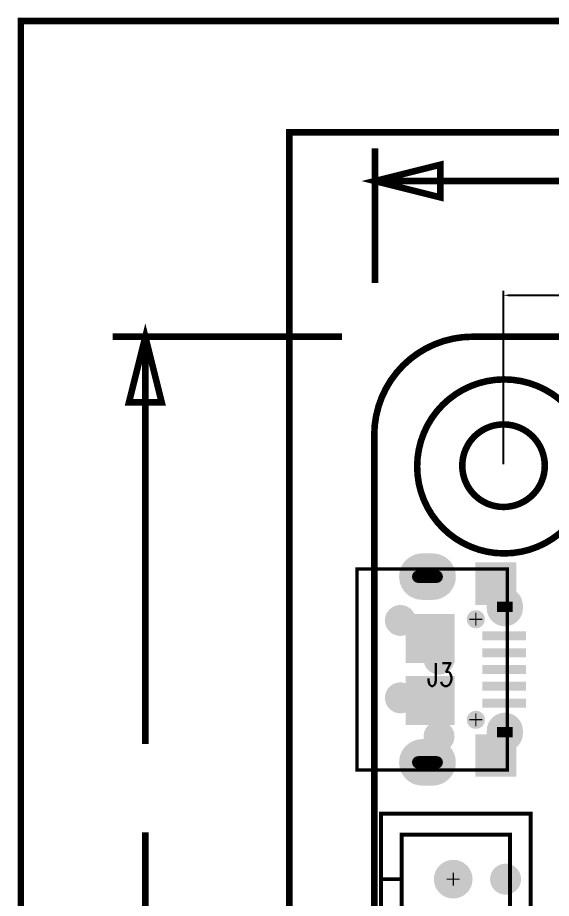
# Model space of a CAD drawing. Extents: x -13.8 to 76.6, y -6.2 to 47.4.
# Drawn here: x -13.84 to 6.86, y 13.22 to 47.37 of the extents above; entities that cross this region are included whole.
import ezdxf

# ---------------------------------------------------------------- set-up
doc = ezdxf.new("R2010")
doc.units = 0
doc.header["$MEASUREMENT"] = 0
for name, pattern in [('POUR_01_-1_0_000000', [2, 1, 1]), ('SIG_53', [2, 1, 1]), ('TRMIDX_2048', [2, 1, 1]), ('TRMIDX_4096', [2, 1, 1])]:
    doc.linetypes.add(name, pattern=pattern)
doc.layers.get('0').update_dxf_attribs({"linetype": 'CONTINUOUS'})
doc.layers.get('Defpoints').update_dxf_attribs({"linetype": 'CONTINUOUS'})
for name, color, linetype in [('BOARD_CUTOUT_00', 254, 'CONTINUOUS'), ('BOARD_OUTLINE_00', 254, 'CONTINUOUS'), ('COPPER_129', 146, 'CONTINUOUS'), ('DIMENSION1_00', 254, 'CONTINUOUS'), ('DIMENSION2_00', 254, 'CONTINUOUS'), ('DIMENSION3_00', 254, 'CONTINUOUS'), ('DIMENSION4_00', 254, 'CONTINUOUS'), ('DIMENSION5_00', 254, 'CONTINUOUS'), ('DIMENSION6_00', 254, 'CONTINUOUS'), ('DIMENSION7_00', 254, 'CONTINUOUS'), ('DRIL_NPLTE_THRU_01', 16, 'CONTINUOUS'), ('DRIL_NPLTE_THRU_02', 176, 'CONTINUOUS'), ('DRIL_PLTE_THRU_01', 16, 'CONTINUOUS'), ('DRIL_PLTE_THRU_02', 176, 'CONTINUOUS'), ('DRIL_SYMBOL', 254, 'CONTINUOUS'), ('PADS_BOT', 5, 'CONTINUOUS'), ('PADS_INNER', 1, 'CONTINUOUS'), ('PADS_TOP', 1, 'CONTINUOUS'), ('PART_NAME_126', 254, 'CONTINUOUS'), ('PART_TOP_2DLINE_126', 254, 'CONTINUOUS'), ('POUR_HEADER_01', 1, 'CONTINUOUS'), ('POUR_HEADER_02', 5, 'CONTINUOUS')]:
    doc.layers.add(name, color=color, linetype=linetype)
doc.styles.add('W0$254', font='simplex', dxfattribs={"width": 0.75})
doc.dimstyles.get("Standard").update_dxf_attribs({"dimtxt": 0.18, "dimasz": 0.18, "dimexe": 0.18, "dimexo": 0.0625, "dimgap": 0.09, "dimtad": 0, "dimtih": 1, "dimtoh": 1, "dimdec": 4, "dimzin": 0, "dimdsep": 46, "dimtxsty": 'Standard', "dimcen": 0.09, "dimadec": 0, "dimazin": 0, "dimtfac": 1, "dimtdec": 4, "dimtofl": 0, "dimtmove": 0, "dimatfit": 3, "dimfxl": 0, "dimtolj": 1, "dimtzin": 0, "dimarcsym": 0})

# ---------------------------------------------------------------- blocks, each defined once
blk = doc.blocks.new('BOARD_35')
at = {"layer": 'BOARD_CUTOUT_00', "const_width": 0.254}
blk.add_lwpolyline([(6.613016, 30.009438, 1), (3.413016, 30.009438, 1)], format="xyb", close=True, dxfattribs=at)
at = {"layer": 'BOARD_OUTLINE_00', "const_width": 0.254}
blk.add_lwpolyline([(0, 3.81, 0.414213562), (3.81, 0), (46.203016, 0, 0.414213562), (50.013016, 3.81), (50.013016, 31.199438, 0.414213562), (46.203016, 35.009438), (3.81, 35.009438, 0.414213562), (0, 31.199438)], format="xyb", close=True, dxfattribs=at)
blk = doc.blocks.new('D_1DFEGHI_4')
at = {"layer": 'DIMENSION1_00', "linetype": 'TRMIDX_2048', "const_width": 0.254}
blk.add_lwpolyline([(0.013, 6.237), (20.268, 6.237)], dxfattribs=at)
at = {"layer": 'DIMENSION3_00', "linetype": 'TRMIDX_2048', "const_width": 0.254}
blk.add_lwpolyline([(0.013, 6.237), (2.553, 6.872), (2.553, 5.602)], close=True, dxfattribs=at)
at = {"layer": 'DIMENSION5_00', "linetype": 'TRMIDX_2048', "const_width": 0.254}
blk.add_lwpolyline([(0.013, 2.279), (0.013, 7.507)], dxfattribs=at)
at = {"layer": 'DIMENSION7_00', "linetype": 'TRMIDX_2048', "const_width": 0.0254}
blk.add_lwpolyline([(0.013, 1.009), (0.014, 1.009)], dxfattribs=at)
blk = doc.blocks.new('D_2DFEGHI_5')
at = {"layer": 'DIMENSION1_00', "linetype": 'TRMIDX_4096', "const_width": 0.254}
blk.add_lwpolyline([(-8.877, 0.009), (-8.877, 15.795)], dxfattribs=at)
at = {"layer": 'DIMENSION2_00', "linetype": 'TRMIDX_4096', "const_width": 0.254}
blk.add_lwpolyline([(-8.877, 35.009), (-8.877, 19.224)], dxfattribs=at)
at = {"layer": 'DIMENSION4_00', "linetype": 'TRMIDX_4096', "const_width": 0.254}
blk.add_lwpolyline([(-8.877, 35.009), (-8.242, 32.469), (-9.512, 32.469)], close=True, dxfattribs=at)
at = {"layer": 'DIMENSION6_00', "linetype": 'TRMIDX_4096', "const_width": 0.254}
blk.add_lwpolyline([(-1.257, 35.009), (-10.147, 35.009)], dxfattribs=at)
at = {"layer": 'DIMENSION7_00', "linetype": 'TRMIDX_4096', "const_width": 0.0254}
blk.add_lwpolyline([(0.013, 35.009), (0.014, 35.009)], dxfattribs=at)
blk = doc.blocks.new('COPPER_52')
at = {"layer": 'COPPER_129', "const_width": 0.254}
blk.add_lwpolyline([(0.127, 0, 1), (6.873, 0, 1)], format="xyb", close=True, dxfattribs=at)
blk = doc.blocks.new('POUR_HEADER_0')
at = {"layer": 'POUR_HEADER_01', "linetype": 'POUR_01_-1_0_000000', "const_width": 0.254}
blk.add_lwpolyline([(0, 0), (79.756, 0), (79.756, -49.022), (0, -49.022)], close=True, dxfattribs=at)
blk = doc.blocks.new('POUR_HEADER_1')
at = {"layer": 'POUR_HEADER_02', "linetype": 'POUR_01_-1_0_000000', "const_width": 0.254}
blk.add_lwpolyline([(0, 0), (79.756, 0), (79.756, -49.022), (0, -49.022)], close=True, dxfattribs=at)
blk = doc.blocks.new('DRIL_HOLE_0')
blk.add_lwpolyline([(0, 0, 1), (0, 0, 1)], format="xyb", close=True)
blk = doc.blocks.new('PAD_0')
blk.add_lwpolyline([(0, 0, 1), (0, 0, 1)], format="xyb", close=True)
blk = doc.blocks.new('PAD_3')
at = {"const_width": 0.6}
blk.add_lwpolyline([(0, -0.3, 1), (0, 0.3, 1)], format="xyb", close=True, dxfattribs=at)
blk = doc.blocks.new('STK_BOT_185')
at = {"layer": 'DRIL_PLTE_THRU_01'}
blk.add_blockref('DRIL_HOLE_0', (0, 0), dxfattribs=at)
at = {"layer": 'DRIL_PLTE_THRU_02'}
blk.add_blockref('DRIL_HOLE_0', (0, 0), dxfattribs=at)
at = {"layer": 'PADS_BOT'}
blk.add_blockref('PAD_3', (0, 0), dxfattribs=at)
at = {"layer": 'PADS_INNER'}
blk.add_blockref('PAD_0', (0, 0), dxfattribs=at)
at = {"layer": 'PADS_TOP'}
blk.add_blockref('PAD_0', (0, 0), dxfattribs=at)
blk = doc.blocks.new('SYM_BOT_6')
blk.add_blockref('STK_BOT_185', (0, 0))
blk = doc.blocks.new('PART_BOT_2')
blk.add_blockref('SYM_BOT_6', (0, 0))
blk = doc.blocks.new('SMOOTH_0$127')
at = {"const_width": 0.0635}
blk.add_lwpolyline([(-0.03175, 0, 1), (0.03175, 0, 1)], format="xyb", close=True, dxfattribs=at)
blk = doc.blocks.new('PART_BODY_TOP_21')
at = {"layer": 'PART_TOP_2DLINE_126', "const_width": 0.127}
blk.add_lwpolyline([(-3.9, -4.825), (-3.9, 0.325), (3.9, 0.325), (3.9, -4.825)], close=True, dxfattribs=at)
blk.add_lwpolyline([(-3.9, -4.825), (-3.9, 0.325), (3.9, 0.325), (3.9, -4.825)], close=True, dxfattribs=at)
blk.add_lwpolyline([(-3.9, -4.76), (-3.9, -5.51), (3.9, -5.51), (3.9, -4.78)], dxfattribs=at)
blk.add_lwpolyline([(-3.9, -4.76), (-3.9, -5.51), (3.9, -5.51), (3.9, -4.78)], dxfattribs=at)
at = {"layer": 'PART_TOP_2DLINE_126'}
for p in [(-3.9, 0.325), (-3.9, 0.325), (3.9, 0.325), (3.9, 0.325), (-3.9, -4.76), (-3.9, -4.76), (-3.9, -4.825), (-3.9, -4.825), (3.9, -4.78), (3.9, -4.78), (3.9, -4.825), (3.9, -4.825), (-3.9, -5.51), (-3.9, -5.51), (3.9, -5.51), (3.9, -5.51)]:
    blk.add_blockref('SMOOTH_0$127', p, dxfattribs=at)
blk = doc.blocks.new('PAD_4')
at = {"const_width": 0.35}
blk.add_lwpolyline([(-0.85, 0), (0.85, 0)], dxfattribs=at)
blk = doc.blocks.new('STK_TOP_137')
at = {"layer": 'DRIL_PLTE_THRU_01'}
blk.add_blockref('DRIL_HOLE_0', (0, 0), dxfattribs=at)
at = {"layer": 'DRIL_PLTE_THRU_02'}
blk.add_blockref('DRIL_HOLE_0', (0, 0), dxfattribs=at)
at = {"layer": 'PADS_BOT'}
blk.add_blockref('PAD_0', (0, 0), dxfattribs=at)
at = {"layer": 'PADS_INNER'}
blk.add_blockref('PAD_0', (0, 0), dxfattribs=at)
at = {"layer": 'PADS_TOP', "rotation": 90}
blk.add_blockref('PAD_4', (0, 0), dxfattribs=at)
blk = doc.blocks.new('PAD_5')
at = {"const_width": 1.6}
blk.add_lwpolyline([(-0.821436, 0), (0.821436, 0)], dxfattribs=at)
blk = doc.blocks.new('STK_TOP_138')
at = {"layer": 'DRIL_NPLTE_THRU_01'}
blk.add_blockref('DRIL_HOLE_0', (0, 0), dxfattribs=at)
at = {"layer": 'DRIL_NPLTE_THRU_02'}
blk.add_blockref('DRIL_HOLE_0', (0, 0), dxfattribs=at)
at = {"layer": 'PADS_BOT'}
blk.add_blockref('PAD_0', (0, 0), dxfattribs=at)
at = {"layer": 'PADS_INNER'}
blk.add_blockref('PAD_0', (0, 0), dxfattribs=at)
at = {"layer": 'PADS_TOP'}
blk.add_blockref('PAD_5', (0, 0), dxfattribs=at)
blk = doc.blocks.new('DRIL_SLOT_0001900047000000900')
at = {"const_width": 0.2413}
blk.add_lwpolyline([(0.12065, -0.3556), (0.12065, 0.3556, 1), (-0.12065, 0.3556), (-0.12065, -0.3556, 1)], format="xyb", close=True, dxfattribs=at)
blk = doc.blocks.new('PAD_6')
at = {"const_width": 0.55}
blk.add_lwpolyline([(-0.35, -0.275), (0.35, -0.275, 1), (0.35, 0.275), (-0.35, 0.275, 1)], format="xyb", close=True, dxfattribs=at)
blk = doc.blocks.new('PAD_7')
at = {"const_width": 0.9}
blk.add_lwpolyline([(-0.2, -0.45), (0.2, -0.45, 1), (0.2, 0.45), (-0.2, 0.45, 1)], format="xyb", close=True, dxfattribs=at)
blk = doc.blocks.new('STK_TOP_139')
at = {"layer": 'DRIL_PLTE_THRU_01'}
blk.add_blockref('DRIL_SLOT_0001900047000000900', (0, 0), dxfattribs=at)
at = {"layer": 'DRIL_PLTE_THRU_02'}
blk.add_blockref('DRIL_SLOT_0001900047000000900', (0, 0), dxfattribs=at)
at = {"layer": 'PADS_BOT', "rotation": 90}
blk.add_blockref('PAD_6', (0, 0), dxfattribs=at)
at = {"layer": 'PADS_INNER', "rotation": 90}
blk.add_blockref('PAD_6', (0, 0), dxfattribs=at)
at = {"layer": 'PADS_TOP', "rotation": 90}
blk.add_blockref('PAD_7', (0, 0), dxfattribs=at)
blk = doc.blocks.new('PAD_8')
at = {"const_width": 1.9}
blk.add_lwpolyline([(-0.95, 0), (0.95, 0)], dxfattribs=at)
blk = doc.blocks.new('STK_TOP_140')
at = {"layer": 'DRIL_NPLTE_THRU_01'}
blk.add_blockref('DRIL_HOLE_0', (0, 0), dxfattribs=at)
at = {"layer": 'DRIL_NPLTE_THRU_02'}
blk.add_blockref('DRIL_HOLE_0', (0, 0), dxfattribs=at)
at = {"layer": 'PADS_BOT'}
blk.add_blockref('PAD_0', (0, 0), dxfattribs=at)
at = {"layer": 'PADS_INNER'}
blk.add_blockref('PAD_0', (0, 0), dxfattribs=at)
at = {"layer": 'PADS_TOP'}
blk.add_blockref('PAD_8', (0, 0), dxfattribs=at)
blk = doc.blocks.new('DRIL_SLOT_0002300039000000000')
at = {"const_width": 0.3}
blk.add_lwpolyline([(-0.2, -0.15), (0.2, -0.15, 1), (0.2, 0.15), (-0.2, 0.15, 1)], format="xyb", close=True, dxfattribs=at)
blk = doc.blocks.new('PAD_9')
at = {"const_width": 0.7}
blk.add_lwpolyline([(-0.05, -0.35), (0.05, -0.35, 1), (0.05, 0.35), (-0.05, 0.35, 1)], format="xyb", close=True, dxfattribs=at)
blk = doc.blocks.new('STK_TOP_141')
at = {"layer": 'DRIL_PLTE_THRU_01'}
blk.add_blockref('DRIL_SLOT_0002300039000000000', (0, 0), dxfattribs=at)
at = {"layer": 'DRIL_PLTE_THRU_02'}
blk.add_blockref('DRIL_SLOT_0002300039000000000', (0, 0), dxfattribs=at)
at = {"layer": 'PADS_BOT'}
blk.add_blockref('PAD_9', (0, 0), dxfattribs=at)
at = {"layer": 'PADS_INNER'}
blk.add_blockref('PAD_9', (0, 0), dxfattribs=at)
at = {"layer": 'PADS_TOP'}
blk.add_blockref('PAD_9', (0, 0), dxfattribs=at)
blk = doc.blocks.new('DRIL_SYMBOL_0$7')
at = {"layer": 'DRIL_SYMBOL', "const_width": 0.0508}
for points in [[(-0.254, 0), (0.254, 0)], [(0, -0.254), (0, 0.254)]]:
    blk.add_lwpolyline(points, dxfattribs=at)
blk = doc.blocks.new('DRIL_HOLE_0$7')
at = {"const_width": 0.35}
blk.add_lwpolyline([(-0.175, 0, 1), (0.175, 0, 1)], format="xyb", close=True, dxfattribs=at)
blk.add_blockref('DRIL_SYMBOL_0$7', (0, 0))
blk = doc.blocks.new('PAD_10')
at = {"const_width": 0.35}
blk.add_lwpolyline([(0, -0.175, 1), (0, 0.175, 1)], format="xyb", close=True, dxfattribs=at)
blk = doc.blocks.new('STK_TOP_142')
at = {"layer": 'DRIL_NPLTE_THRU_01'}
blk.add_blockref('DRIL_HOLE_0$7', (0, 0), dxfattribs=at)
at = {"layer": 'DRIL_NPLTE_THRU_02'}
blk.add_blockref('DRIL_HOLE_0$7', (0, 0), dxfattribs=at)
at = {"layer": 'PADS_BOT'}
blk.add_blockref('PAD_0', (0, 0), dxfattribs=at)
at = {"layer": 'PADS_INNER'}
blk.add_blockref('PAD_0', (0, 0), dxfattribs=at)
at = {"layer": 'PADS_TOP'}
blk.add_blockref('PAD_10', (0, 0), dxfattribs=at)
blk = doc.blocks.new('SYM_TOP_21')
for name, p in [('STK_TOP_137', (-1.299972, 0.2)), ('STK_TOP_137', (-0.65, 0.2)), ('STK_TOP_137', (0, 0.2)), ('STK_TOP_137', (0.65, 0.2)), ('STK_TOP_137', (1.3, 0.2)), ('STK_TOP_141', (-2.425, 0.225)), ('STK_TOP_141', (2.425, 0.225)), ('STK_TOP_138', (-3.32867, -0.124968)), ('PART_BODY_TOP_21', (0, 0)), ('STK_TOP_138', (3.32867, -0.124968)), ('STK_TOP_142', (-1.95, -0.9)), ('STK_TOP_142', (1.95, -0.9)), ('STK_TOP_139', (-3.6, -2.775)), ('STK_TOP_139', (3.6, -2.775)), ('STK_TOP_140', (-1.2, -2.675)), ('STK_TOP_140', (1.2, -2.675))]:
    blk.add_blockref(name, p)
blk = doc.blocks.new('PART_TOP_3')
blk.add_blockref('SYM_TOP_21', (0, 0))
at = {"layer": 'PART_NAME_126', "style": 'W0$254', "width": 0.75}
blk.add_text('J3', height=0.889, rotation=90, dxfattribs=at).set_placement((0.641, -2.792))
blk = doc.blocks.new('PART_BOT_4')
blk.add_blockref('SYM_BOT_6', (0, 0))
blk = doc.blocks.new('PART_BOT_5')
blk.add_blockref('SYM_BOT_6', (0, 0))
blk = doc.blocks.new('PART_BOT_6')
blk.add_blockref('SYM_BOT_6', (0, 0))
blk = doc.blocks.new('SMOOTH_0$1524')
at = {"const_width": 0.0762}
blk.add_lwpolyline([(-0.0381, 0, 1), (0.0381, 0, 1)], format="xyb", close=True, dxfattribs=at)
blk = doc.blocks.new('PART_BODY_TOP_13')
at = {"layer": 'PART_TOP_2DLINE_126', "const_width": 0.152}
for points in [[(-2.8, -3.81), (3, -3.81), (3, 3.81), (-2.8, 3.81)], [(-2, -3), (-2, 3), (2.2, 3), (2.2, -3)], [(-2, 1.27), (-2.8, 1.27), (-2.8, -1.27), (-2, -1.27)]]:
    blk.add_lwpolyline(points, close=True, dxfattribs=at)
blk.add_lwpolyline([(2.2, 0), (-2, 0)], dxfattribs=at)
at = {"layer": 'PART_TOP_2DLINE_126'}
for p in [(-2.8, 3.81), (3, 3.81), (-2, 3), (2.2, 3), (-2.8, 1.27), (-2, 1.27), (-2, 0), (2.2, 0), (-2.8, -1.27), (-2, -1.27), (-2, -3), (2.2, -3), (-2.8, -3.81), (3, -3.81)]:
    blk.add_blockref('SMOOTH_0$1524', p, dxfattribs=at)
blk = doc.blocks.new('DRIL_SYMBOL_1')
at = {"layer": 'DRIL_SYMBOL', "const_width": 0.0508}
for points in [[(-0.254, 0), (0.254, 0)], [(0, -0.254), (0, 0.254)]]:
    blk.add_lwpolyline(points, dxfattribs=at)
blk = doc.blocks.new('DRIL_HOLE_1')
at = {"const_width": 0.5}
blk.add_lwpolyline([(-0.25, 0, 1), (0.25, 0, 1)], format="xyb", close=True, dxfattribs=at)
blk.add_blockref('DRIL_SYMBOL_1', (0, 0))
blk = doc.blocks.new('PAD_32')
at = {"const_width": 1.5}
blk.add_lwpolyline([(-0.75, 0), (0.75, 0)], dxfattribs=at)
blk = doc.blocks.new('STK_TOP_119')
at = {"layer": 'DRIL_PLTE_THRU_01'}
blk.add_blockref('DRIL_HOLE_1', (0, 0), dxfattribs=at)
at = {"layer": 'DRIL_PLTE_THRU_02'}
blk.add_blockref('DRIL_HOLE_1', (0, 0), dxfattribs=at)
at = {"layer": 'PADS_BOT'}
blk.add_blockref('PAD_32', (0, 0), dxfattribs=at)
at = {"layer": 'PADS_INNER'}
blk.add_blockref('PAD_32', (0, 0), dxfattribs=at)
at = {"layer": 'PADS_TOP'}
blk.add_blockref('PAD_32', (0, 0), dxfattribs=at)
blk = doc.blocks.new('PAD_33')
at = {"const_width": 0.75}
blk.add_lwpolyline([(0, -0.375, 1), (0, 0.375, 1)], format="xyb", close=True, dxfattribs=at)
blk = doc.blocks.new('STK_TOP_120')
at = {"layer": 'DRIL_PLTE_THRU_01'}
blk.add_blockref('DRIL_HOLE_1', (0, 0), dxfattribs=at)
at = {"layer": 'DRIL_PLTE_THRU_02'}
blk.add_blockref('DRIL_HOLE_1', (0, 0), dxfattribs=at)
at = {"layer": 'PADS_BOT'}
blk.add_blockref('PAD_33', (0, 0), dxfattribs=at)
at = {"layer": 'PADS_INNER'}
blk.add_blockref('PAD_33', (0, 0), dxfattribs=at)
at = {"layer": 'PADS_TOP'}
blk.add_blockref('PAD_33', (0, 0), dxfattribs=at)
blk = doc.blocks.new('SYM_TOP_13')
for name, p in [('PART_BODY_TOP_13', (0, 0)), ('STK_TOP_120', (0, 1.27)), ('STK_TOP_119', (0, -1.27))]:
    blk.add_blockref(name, p)
blk = doc.blocks.new('PART_TOP_54')
blk.add_blockref('SYM_TOP_13', (0, 0))
at = {"layer": 'PART_NAME_126', "style": 'W0$254', "width": 0.75}
blk.add_text('LI_BAT', height=0.889, dxfattribs=at).set_placement((-1.432, -2.03))
blk = doc.blocks.new('PART_BOT_65')
blk.add_blockref('SYM_BOT_6', (0, 0))
blk = doc.blocks.new('*D670')
at = {"color": 0, "linetype": 'Continuous', "lineweight": -2}
for p, q in [((5, 30.062), (5, 36.785)), ((5.18, 36.605), (24.445, 36.605)), ((44.82, 36.605), (25.555, 36.605)), ((45, 30.062), (45, 36.785))]:
    blk.add_line(p, q, dxfattribs=at)
at = {"color": 0, "linetype": 'Continuous'}
for points in [[(5.18, 36.635), (5.18, 36.575), (5, 36.605)], [(44.82, 36.635), (44.82, 36.575), (45, 36.605)]]:
    blk.add_solid(points, dxfattribs=at)
at = {"layer": 'Defpoints', "color": 0, "linetype": 'Continuous'}
for p in [(45, 36.605), (5, 30), (45, 30)]:
    blk.add_point(p, dxfattribs=at)
at = {"color": 0, "linetype": 'Continuous', "insert": (25, 36.605), "char_height": 0.18, "attachment_point": 5}
blk.add_mtext('\\A1;40.0000', dxfattribs=at)

msp = doc.modelspace()

# ---------------------------------------------------------------- block references
at = {"linetype": 'SIG_53'}
for name, p in [('POUR_HEADER_0', (-13.716, 47.244)), ('POUR_HEADER_1', (-3.302, 42.926))]:
    msp.add_blockref(name, p, dxfattribs=at)
for name, p in [('D_1DFEGHI_4', (0, 34.798)), ('D_2DFEGHI_5', (-0.013016, -0.009438)), ('BOARD_35', (-0.013016, -0.009438)), ('COPPER_52', (1.524, 29.972)), ('PART_TOP_54', (3.048, 12.7))]:
    msp.add_blockref(name, p)
at = {"rotation": 270}
msp.add_blockref('PART_TOP_3', (4.826, 22.098), dxfattribs=at)
at = {"xscale": -1}
for name, p in [('PART_BOT_6', (1, 24)), ('PART_BOT_5', (2.5, 22.5)), ('PART_BOT_4', (1, 21)), ('PART_BOT_2', (2.5, 19.5)), ('PART_BOT_65', (5.08, 13.97))]:
    msp.add_blockref(name, p, dxfattribs=at)

# ---------------------------------------------------------------- dimensions: what is measured, and where the dimension line sits
at = {"linetype": 'Continuous'}
dim = msp.add_linear_dim(base=(45, 36.605497), p1=(5, 30), p2=(45, 30), dimstyle='Standard', dxfattribs=at)
dim.commit()
dim.dimension.update_dxf_attribs({"geometry": '*D670', "text_midpoint": (25, 36.605497)})

doc.saveas('drawing.dxf')
